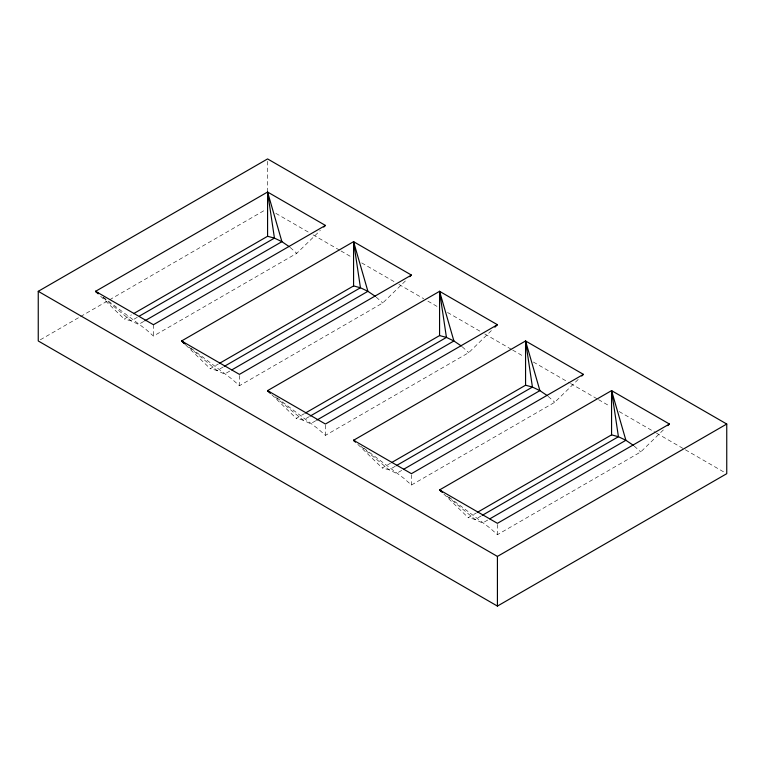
<?xml version="1.0" encoding="UTF-8"?>
<svg xmlns="http://www.w3.org/2000/svg" width="765" height="765" viewBox="0 0 765 765"><rect width="100%" height="100%" fill="white"/><g stroke="black" fill="none" stroke-linecap="round" stroke-linejoin="round"><path stroke-width="0.57" stroke-dasharray="3.83 2.87" d="M103.055 297.078L146.048 329.486L153.44 336.074L296.763 253.33L320.372 230.351M190.925 348.171L232.044 379.144L239.435 385.723L382.758 302.978L406.368 280M276.92 397.819L318.039 428.792L325.431 435.371L468.763 352.627L492.364 329.648M363.853 448.185L404.035 478.441L411.427 485.029L554.759 402.275L579.21 378.474M448.921 497.116L490.04 528.089L497.422 534.678L640.754 451.924L665.206 428.132M40.316 339.784L79.57 317.121M80.602 316.519L108.496 300.416M109.529 299.823L265.512 209.763M100.636 296.208L124.246 319.024L131.465 314.864M137.298 317.293L131.111 320.87L124.246 319.024M143.734 321.443L138.58 324.427L131.111 320.87L102.873 297.384M185.79 345.044L210.241 368.682L218.494 363.911M223.294 366.942L217.107 370.518L210.241 368.682M229.73 371.101L224.575 374.075L217.107 370.518L188.869 347.033M271.795 394.702L296.237 418.331L304.489 413.569M309.299 416.6L303.112 420.167L296.237 418.331M315.735 420.75L310.571 423.724L303.112 420.167L274.865 396.681M357.791 444.35L382.242 467.979L390.485 463.217M395.295 466.248L389.108 469.815L382.242 467.979M401.73 470.399L396.576 473.372L389.108 469.815L360.86 446.33M443.786 493.999L468.237 517.628L476.48 512.866M481.29 515.897L475.103 519.464L468.237 517.628M487.726 520.047L482.572 523.021L475.103 519.464L445.947 495.223M275.849 213.349L308.945 232.455M313.076 234.845L339.966 250.365M340.999 250.968L352.378 257.537M361.682 262.911L394.778 282.017M398.919 284.408L423.734 298.733M427.874 301.123L438.211 307.09M447.525 312.464L480.611 331.57M484.752 333.961L511.642 349.481M512.674 350.083L524.054 356.653M533.358 362.027L569.552 382.921M570.585 383.514L597.475 399.043M598.517 399.636L609.887 406.205M619.191 411.58L655.395 432.474M656.427 433.076L684.35 449.198M685.383 449.791L724.685 472.483M634.185 446.072L640.754 451.924M548.189 396.423L554.759 402.275M462.194 346.774L468.763 352.627M376.189 297.116L382.758 302.978M290.193 247.468L296.763 253.33M497.422 524.465L497.422 534.678M411.427 474.807L411.427 485.029M325.431 425.158L325.431 435.371M267.578 161.291L267.578 190.839M239.435 375.51L239.435 385.723M153.44 324.723L153.44 336.074"/><path stroke-width="1.15" d="M323.748 227.071L325.431 225.426L267.578 192.025L95.577 291.322L98.111 293.77M409.744 276.72L411.427 275.075L353.573 241.673L181.582 340.97L184.107 343.418M494.898 327.191L497.422 324.723L439.569 291.322L267.578 390.628L270.102 393.067M581.735 376.017L583.418 374.372L525.565 340.97L353.573 440.277L355.256 441.902M667.73 425.665L669.423 424.03L611.56 390.628L439.569 489.925L441.252 491.551M38.25 291.322L267.578 158.919L726.75 424.03L726.75 473.678L497.422 606.081L38.25 340.97L38.25 291.322L497.422 556.423L726.75 424.03M133.531 313.669L267.578 236.28L274.444 238.116L281.912 241.673L289.371 246.741M139.364 316.108L274.444 238.116L267.578 192.025L267.578 236.28M144.767 320.851L281.912 241.673L267.578 192.025M325.431 225.426L153.44 324.723L95.577 291.322L98.312 293.597M219.526 363.318L353.573 285.928L360.439 287.764L367.908 291.322L375.376 296.39M224.327 366.349L360.439 287.764L353.573 241.673L353.573 285.928M231.795 369.906L367.908 291.322L353.573 241.673M411.427 275.075L239.435 374.372L181.582 340.97L185.226 344.001M305.522 412.966L439.569 335.577L446.435 337.413L453.903 340.97L461.372 346.038M310.322 415.997L446.435 337.413L439.569 291.322L439.569 335.577M316.758 420.148L453.903 340.97L439.569 291.322M497.422 324.723L325.431 424.03L267.578 390.628L270.313 392.894M391.517 462.624L525.565 385.225L532.43 387.071L539.899 390.628L547.367 395.687M396.327 465.646L532.43 387.071L525.565 340.97L525.565 385.225M403.786 469.203L539.899 390.628L525.565 340.97M583.418 374.372L411.427 473.678L353.573 440.277L355.39 441.788M477.513 512.273L611.56 434.874L618.426 436.719L625.894 440.277L633.363 445.335M482.323 515.304L618.426 436.719L611.56 390.628L611.56 434.874M489.791 518.861L625.894 440.277L611.56 390.628M669.423 424.03L497.422 523.327L439.569 489.925L442.304 492.201M439.569 489.925L442.371 492.086M353.573 440.277L355.438 441.711M267.578 390.628L270.38 392.78M181.582 340.97L185.321 343.848M95.577 291.322L98.389 293.483M497.422 556.423L497.422 606.081"/></g></svg>
